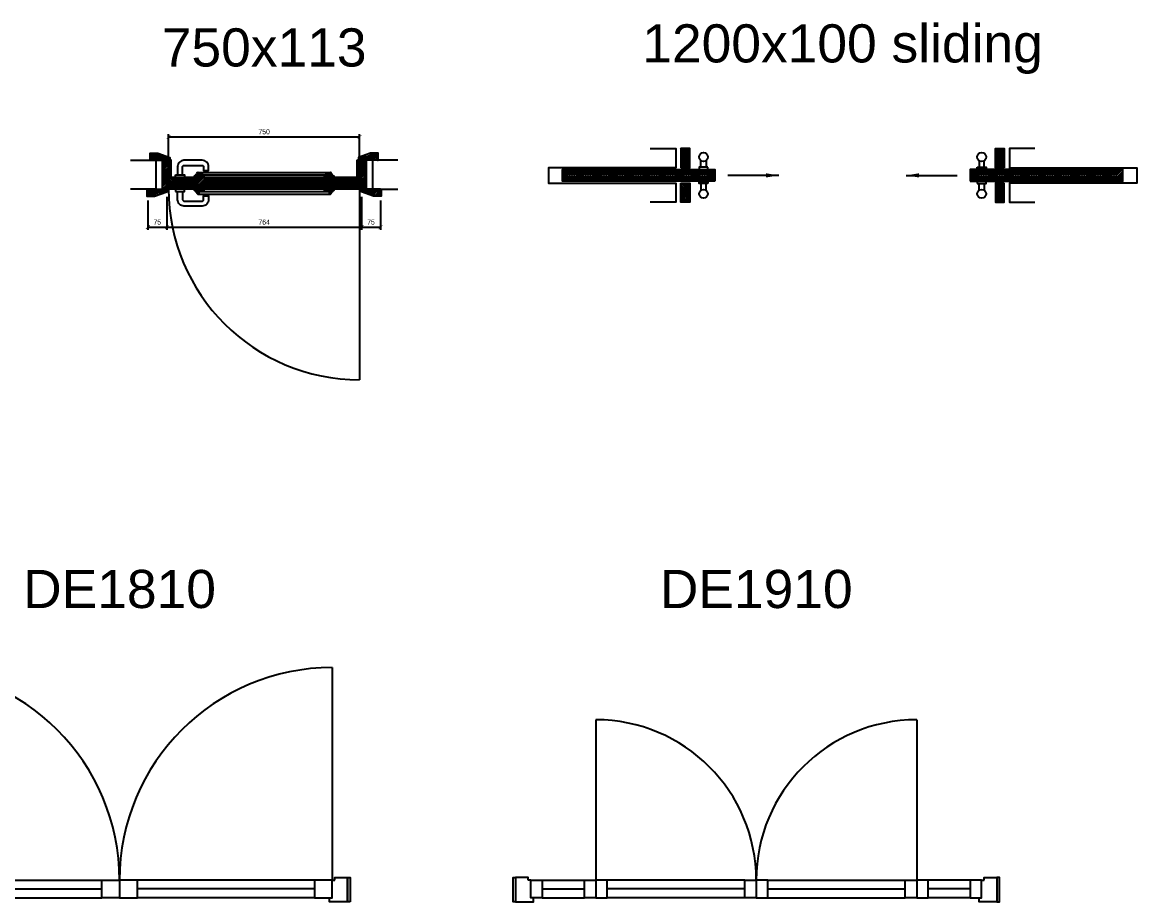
# Model space of a CAD drawing. Header units: millimetres. Extents: x 585 to 19233, y 2366 to 15159.
# Drawn here: x 7336 to 11712, y 2366 to 5821 of the extents above; entities that cross this region are included whole.
import ezdxf
from ezdxf.enums import TextEntityAlignment as Align

# ---------------------------------------------------------------- set-up
doc = ezdxf.new("R2010")
doc.units = ezdxf.units.MM
for name, color, linetype in [('AR doors', 4, 'Continuous'), ('AR doors dim', 4, 'Continuous'), ('AR wall', 5, 'Continuous'), ('AR windows', 4, 'Continuous')]:
    doc.layers.add(name, color=color, linetype=linetype)
doc.styles.add('Arial', font='arial.ttf')
doc.styles.add('Romrust', font='romrust.shx', dxfattribs={"width": 0.8})
doc.dimstyles.new('II 10', dxfattribs={"dimscale": 10, "dimtxt": 2, "dimasz": 1.5, "dimexe": 1, "dimexo": 2, "dimgap": 1, "dimtad": 1, "dimdec": 0, "dimzin": 9, "dimdsep": 46, "dimtxsty": 'Romrust', "dimblk": 'ARCHTICK', "dimcen": 0, "dimclrt": 3, "dimadec": 0, "dimazin": 0, "dimtfac": 0.666667, "dimtdec": 0, "dimtix": 1, "dimtmove": 0, "dimatfit": 0, "dimfxl": 1, "dimtvp": 1, "dimtolj": 1, "dimarcsym": 0})
doc.dimstyles.new('II 100', dxfattribs={"dimscale": 100, "dimtxt": 2, "dimasz": 1.5, "dimexe": 1, "dimexo": 2, "dimgap": 1, "dimtad": 1, "dimdec": 0, "dimzin": 9, "dimdsep": 46, "dimtxsty": 'Romrust', "dimblk": 'ARCHTICK', "dimcen": 0, "dimclrt": 3, "dimadec": 0, "dimazin": 0, "dimtfac": 0.666667, "dimtdec": 0, "dimtix": 1, "dimtmove": 2, "dimatfit": 0, "dimfxl": 1, "dimtvp": 1, "dimtolj": 1, "dimarcsym": 0})
pattern_1 = [(45, (-110000, 0), (-4.49012806, 4.49012806), [])]

# ---------------------------------------------------------------- blocks, each defined once
blk = doc.blocks.new('_ArchTick')
at = {"color": 0, "linetype": 'ByBlock', "lineweight": 0, "const_width": 0.15}
blk.add_lwpolyline([(-0.5, -0.5), (0.5, 0.5)], dxfattribs=at)
blk = doc.blocks.new('door bathroom 750x113 plan 75')
h = blk.add_hatch()
h.set_pattern_fill('LINE', color=8, scale=2, angle=45, style=0)
h.set_pattern_definition([(45, (-110000, 6.5), (-4.49012806, 4.49012806), [])])
edge = h.paths.add_edge_path()
edge.add_line((-445, 81.5), (-445, 56.5))
edge.add_line((-445, 56.5), (-370, 56.5))
edge.add_line((-370, 56.5), (-370, 61.5))
edge.add_line((-370, 61.5), (-372, 61.5))
edge.add_arc((-375, 61.5), 3, 0, 90)
edge.add_line((-375, 64.5), (-375, 66.5))
edge.add_line((-375, 66.5), (-385, 66.5))
edge.add_arc((-388, 66.5), 3, 0, 90)
edge.add_line((-388, 69.5), (-388, 71.5))
edge.add_line((-388, 71.5), (-408, 71.5))
edge.add_line((-408, 71.5), (-408, 74.5))
edge.add_line((-408, 74.5), (-412, 74.5))
edge.add_arc((-412, 78.5), 4, 180, 270, ccw=False)
edge.add_line((-416, 78.5), (-420, 78.5))
edge.add_line((-420, 78.5), (-420, 81.5))
edge.add_line((-420, 81.5), (-445, 81.5))
h = blk.add_hatch()
h.set_pattern_fill('LINE', color=8, scale=2, angle=45, style=0)
h.set_pattern_definition(pattern_1)
h.paths.add_polyline_path([(400, -56.5), (377, -56.5), (377, -10.5), (365, -10.5), (365, 56.5), (400, 56.5)])
h.paths.add_polyline_path([(-375, -56), (375, -56), (375, -11), (-375, -11)])
edge = h.paths.add_edge_path()
edge.add_line((270, -1), (265, -1))
edge.add_line((265, -1), (265, 4))
edge.add_arc((260, 4), 5, 0, 180)
edge.add_arc((250, 4), 5, -90, 0, ccw=False)
edge.add_line((250, -1), (240, -1))
edge.add_arc((240, -6), 5, 90, 180)
edge.add_line((235, -6), (235, -11))
edge.add_line((235, -11), (275, -11))
edge.add_line((275, -11), (275, -6))
edge.add_line((275, -6), (270, -6))
edge.add_line((270, -6), (270, -1))
edge = h.paths.add_edge_path()
edge.add_line((275, -56), (235, -56))
edge.add_line((235, -56), (235, -61))
edge.add_arc((240, -61), 5, 180, 270)
edge.add_line((240, -66), (250, -66))
edge.add_arc((250, -71), 5, 0, 90, ccw=False)
edge.add_arc((260, -71), 5, 180, 360)
edge.add_line((265, -71), (265, -66))
edge.add_line((265, -66), (270, -66))
edge.add_line((270, -66), (270, -61))
edge.add_line((270, -61), (275, -61))
edge.add_line((275, -61), (275, -56))
h.paths.add_polyline_path([(-377, -56.5), (-377, -10.5), (-365, -10.5), (-365, 56.5), (-400, 56.5), (-400, -56.5)])
edge = h.paths.add_edge_path()
edge.add_arc((-240, -6), 5, 0, 90)
edge.add_line((-240, -1), (-250, -1))
edge.add_arc((-250, 4), 5, 180, 270, ccw=False)
edge.add_arc((-260, 4), 5, 360, 540)
edge.add_line((-265, 4), (-265, -1))
edge.add_line((-265, -1), (-270, -1))
edge.add_line((-270, -1), (-270, -6))
edge.add_line((-270, -6), (-275, -6))
edge.add_line((-275, -6), (-275, -11))
edge.add_line((-275, -11), (-235, -11))
edge.add_line((-235, -11), (-235, -6))
edge = h.paths.add_edge_path()
edge.add_line((-235, -61), (-235, -56))
edge.add_line((-235, -56), (-275, -56))
edge.add_line((-275, -56), (-275, -61))
edge.add_line((-275, -61), (-270, -61))
edge.add_line((-270, -61), (-270, -66))
edge.add_line((-270, -66), (-265, -66))
edge.add_line((-265, -66), (-265, -71))
edge.add_arc((-260, -71), 5, 180, 360)
edge.add_arc((-250, -71), 5, 90, 180, ccw=False)
edge.add_line((-250, -66), (-240, -66))
edge.add_arc((-240, -61), 5, 270, 360)
h = blk.add_hatch()
h.set_pattern_fill('LINE', color=8, scale=2, angle=45, style=0)
h.set_pattern_definition(pattern_1)
edge = h.paths.add_edge_path()
edge.add_line((445, 81.5), (445, 56.5))
edge.add_line((445, 56.5), (370, 56.5))
edge.add_line((370, 56.5), (370, 61.5))
edge.add_line((370, 61.5), (372, 61.5))
edge.add_arc((375, 61.5), 3, 90, 180, ccw=False)
edge.add_line((375, 64.5), (375, 66.5))
edge.add_line((375, 66.5), (385, 66.5))
edge.add_arc((388, 66.5), 3, 90, 180, ccw=False)
edge.add_line((388, 69.5), (388, 71.5))
edge.add_line((388, 71.5), (408, 71.5))
edge.add_line((408, 71.5), (408, 74.5))
edge.add_line((408, 74.5), (412, 74.5))
edge.add_arc((412, 78.5), 4, 270, 360)
edge.add_line((416, 78.5), (420, 78.5))
edge.add_line((420, 78.5), (420, 81.5))
edge.add_line((420, 81.5), (445, 81.5))
h = blk.add_hatch()
h.set_pattern_fill('LINE', color=8, scale=2, angle=45, style=0)
h.set_pattern_definition([(45, (575, 15021), (-4.490128, 4.490128), [])])
edge = h.paths.add_edge_path()
edge.add_line((-457, -81.5), (-457, -56.5))
edge.add_line((-457, -56.5), (-382, -56.5))
edge.add_line((-382, -56.5), (-382, -61.5))
edge.add_line((-382, -61.5), (-384, -61.5))
edge.add_arc((-387, -61.5), 3, 270, 360, ccw=False)
edge.add_line((-387, -64.5), (-387, -66.5))
edge.add_line((-387, -66.5), (-397, -66.5))
edge.add_arc((-400, -66.5), 3, -90, 0, ccw=False)
edge.add_line((-400, -69.5), (-400, -71.5))
edge.add_line((-400, -71.5), (-420, -71.5))
edge.add_line((-420, -71.5), (-420, -74.5))
edge.add_line((-420, -74.5), (-424, -74.5))
edge.add_arc((-424, -78.5), 4, 90, 180)
edge.add_line((-428, -78.5), (-432, -78.5))
edge.add_line((-432, -78.5), (-432, -81.5))
edge.add_line((-432, -81.5), (-457, -81.5))
h = blk.add_hatch()
h.set_pattern_fill('LINE', color=8, scale=2, angle=45, style=0)
h.set_pattern_definition([(45, (-110000, -6.5), (-4.49012806, 4.49012806), [])])
edge = h.paths.add_edge_path()
edge.add_line((457, -81.5), (457, -56.5))
edge.add_line((457, -56.5), (382, -56.5))
edge.add_line((382, -56.5), (382, -61.5))
edge.add_line((382, -61.5), (384, -61.5))
edge.add_arc((387, -61.5), 3, 180, 270)
edge.add_line((387, -64.5), (387, -66.5))
edge.add_line((387, -66.5), (397, -66.5))
edge.add_arc((400, -66.5), 3, 180, 270)
edge.add_line((400, -69.5), (400, -71.5))
edge.add_line((400, -71.5), (420, -71.5))
edge.add_line((420, -71.5), (420, -74.5))
edge.add_line((420, -74.5), (424, -74.5))
edge.add_arc((424, -78.5), 4, 0, 90, ccw=False)
edge.add_line((428, -78.5), (432, -78.5))
edge.add_line((432, -78.5), (432, -81.5))
edge.add_line((432, -81.5), (457, -81.5))
at = {"color": 8}
for p, q in [((-260, 9), (260, 9)), ((-240, -1), (240, -1)), ((-260, -76), (260, -76)), ((-240, -66), (240, -66)), ((375, -56), (375, -806))]:
    blk.add_line(p, q, dxfattribs=at)
for points in [[(-445, 56.5), (-448, 56.5), (-448, 84.5), (-418, 84.5), (-370, 67.5), (-370, 61.5), (-370, 61.5)], [(445, 56.5), (448, 56.5), (448, 84.5), (418, 84.5), (370, 67.5), (370, 61.5), (370, 61.5)], [(-457, -56.5), (-460, -56.5), (-460, -84.5), (-430, -84.5), (-382, -67.5), (-382, -61.5), (-382, -61.5)], [(457, -56.5), (460, -56.5), (460, -84.5), (430, -84.5), (382, -67.5), (382, -61.5), (382, -61.5)]]:
    blk.add_lwpolyline(points, dxfattribs=at)
at = {"color": 0}
for points in [[(-445, 81.5), (-445, 56.5), (-370, 56.5), (-370, 61.5), (-372, 61.5, 0.414214), (-375, 64.5), (-375, 66.5), (-385, 66.5, 0.414214), (-388, 69.5), (-388, 71.5), (-408, 71.5), (-408, 74.5), (-412, 74.5, -0.414214), (-416, 78.5), (-420, 78.5), (-420, 81.5)], [(445, 81.5), (445, 56.5), (370, 56.5), (370, 61.5), (372, 61.5, -0.414214), (375, 64.5), (375, 66.5), (385, 66.5, -0.414214), (388, 69.5), (388, 71.5), (408, 71.5), (408, 74.5), (412, 74.5, 0.414214), (416, 78.5), (420, 78.5), (420, 81.5)], [(-235, -6, 0.414214), (-240, -1), (-250, -1, -0.414214), (-255, 4, 1), (-265, 4), (-265, -1), (-270, -1), (-270, -6), (-275, -6), (-275, -11), (-235, -11)], [(270, -1), (265, -1), (265, 4, 1), (255, 4, -0.414214), (250, -1), (240, -1, 0.414214), (235, -6), (235, -11), (275, -11), (275, -6), (270, -6)], [(-457, -81.5), (-457, -56.5), (-382, -56.5), (-382, -61.5), (-384, -61.5, -0.414214), (-387, -64.5), (-387, -66.5), (-397, -66.5, -0.414214), (-400, -69.5), (-400, -71.5), (-420, -71.5), (-420, -74.5), (-424, -74.5, 0.414214), (-428, -78.5), (-432, -78.5), (-432, -81.5)], [(-235, -61), (-235, -56), (-275, -56), (-275, -61), (-270, -61), (-270, -66), (-265, -66), (-265, -71, 1), (-255, -71, -0.414214), (-250, -66), (-240, -66, 0.414214)], [(275, -56), (235, -56), (235, -61, 0.414214), (240, -66), (250, -66, -0.414214), (255, -71, 1), (265, -71), (265, -66), (270, -66), (270, -61), (275, -61)], [(457, -81.5), (457, -56.5), (382, -56.5), (382, -61.5), (384, -61.5, 0.414214), (387, -64.5), (387, -66.5), (397, -66.5, 0.414214), (400, -69.5), (400, -71.5), (420, -71.5), (420, -74.5), (424, -74.5, -0.414214), (428, -78.5), (432, -78.5), (432, -81.5)]]:
    blk.add_lwpolyline(points, format="xyb", close=True, dxfattribs=at)
for points in [[(-377, -56.5), (-377, -10.5), (-365, -10.5), (-365, 56.5), (-400, 56.5), (-400, -56.5), (-377, -56.5)], [(400, -56.5), (377, -56.5), (377, -10.5), (365, -10.5), (365, 56.5), (400, 56.5), (400, -56.5)]]:
    blk.add_lwpolyline(points, dxfattribs=at)
at = {"color": 8}
for points in [[(-243, 56.5), (-315, 56.5, 0.414214), (-340, 31.5), (-340, -1), (-320, -1), (-320, 31.5, -0.414214), (-315, 36.5), (-243, 36.5, -0.414214), (-238, 31.5), (-238, 16.5), (-218, 16.5), (-218, 31.5, 0.414214)], [(-243, -123.5), (-315, -123.5, -0.414214), (-340, -98.5), (-340, -66), (-320, -66), (-320, -98.5, 0.414214), (-315, -103.5), (-243, -103.5, 0.414214), (-238, -98.5), (-238, -83.5), (-218, -83.5), (-218, -98.5, -0.414214)]]:
    blk.add_lwpolyline(points, format="xyb", close=True, dxfattribs=at)
at = {"color": 0}
blk.add_lwpolyline([(-375, -56), (375, -56), (375, -11), (-375, -11)], close=True, dxfattribs=at)
at = {"color": 8}
for points in [[(-347.5, -1), (-312.5, -1), (-312.5, -11), (-347.5, -11)], [(-347.5, -66), (-312.5, -66), (-312.5, -56), (-347.5, -56)]]:
    blk.add_lwpolyline(points, close=True, dxfattribs=at)
blk.add_arc((375, -56), 750, 180, 270, dxfattribs=at)
blk = doc.blocks.new('*D175')
at = {"layer": 'AR doors dim', "color": 0, "lineweight": -2, "transparency": 16777216}
for p, q in [((7910.6, 5231.7), (7910.6, 5381.2)), ((7910.6, 5371.2), (8660.6, 5371.2)), ((8660.6, 5231.7), (8660.6, 5381.2))]:
    blk.add_line(p, q, dxfattribs=at)
at = {"layer": 'Defpoints', "color": 0, "transparency": 16777216}
for p in [(8660.6, 5371.2), (7910.6, 5211.7), (8660.6, 5211.7)]:
    blk.add_point(p, dxfattribs=at)
at = {"layer": 'AR doors dim', "color": 0, "lineweight": -2, "transparency": 16777216, "xscale": 15, "yscale": 15, "zscale": 15, "rotation": 180}
blk.add_blockref('_ArchTick', (7910.6, 5371.2), dxfattribs=at)
at = {"layer": 'AR doors dim', "color": 0, "lineweight": -2, "transparency": 16777216, "xscale": 15, "yscale": 15, "zscale": 15}
blk.add_blockref('_ArchTick', (8660.6, 5371.2), dxfattribs=at)
at = {"layer": 'AR doors dim', "color": 3, "transparency": 16777216, "insert": (8285.6, 5391.2), "char_height": 20, "attachment_point": 5, "style": 'Romrust'}
blk.add_mtext('\\A1;750', dxfattribs=at)
blk = doc.blocks.new('*D176')
at = {"layer": 'AR doors dim', "color": 0, "lineweight": -2, "transparency": 16777216}
for p, q in [((7828.6, 5121.2), (7828.6, 5006.2)), ((7903.6, 5135.2), (7903.6, 5006.2)), ((7828.6, 5016.2), (7903.6, 5016.2))]:
    blk.add_line(p, q, dxfattribs=at)
at = {"layer": 'Defpoints', "color": 0, "transparency": 16777216}
for p in [(7828.6, 5141.2), (7903.6, 5155.2), (7903.6, 5016.2)]:
    blk.add_point(p, dxfattribs=at)
at = {"layer": 'AR doors dim', "color": 0, "lineweight": -2, "transparency": 16777216, "xscale": 15, "yscale": 15, "zscale": 15, "rotation": 180}
blk.add_blockref('_ArchTick', (7828.6, 5016.2), dxfattribs=at)
at = {"layer": 'AR doors dim', "color": 0, "lineweight": -2, "transparency": 16777216, "xscale": 15, "yscale": 15, "zscale": 15}
blk.add_blockref('_ArchTick', (7903.6, 5016.2), dxfattribs=at)
at = {"layer": 'AR doors dim', "color": 3, "transparency": 16777216, "insert": (7866.1, 5036.2), "char_height": 20, "attachment_point": 5, "style": 'Romrust'}
blk.add_mtext('\\A1;75', dxfattribs=at)
blk = doc.blocks.new('*D177')
at = {"layer": 'AR doors dim', "color": 0, "lineweight": -2, "transparency": 16777216}
for p, q in [((7903.6, 5135.2), (7903.6, 5006.2)), ((8667.6, 5135.2), (8667.6, 5006.2)), ((7903.6, 5016.2), (8667.6, 5016.2))]:
    blk.add_line(p, q, dxfattribs=at)
at = {"layer": 'Defpoints', "color": 0, "transparency": 16777216}
for p in [(7903.6, 5155.2), (8667.6, 5155.2), (8667.6, 5016.2)]:
    blk.add_point(p, dxfattribs=at)
at = {"layer": 'AR doors dim', "color": 0, "lineweight": -2, "transparency": 16777216, "xscale": 15, "yscale": 15, "zscale": 15, "rotation": 180}
blk.add_blockref('_ArchTick', (7903.6, 5016.2), dxfattribs=at)
at = {"layer": 'AR doors dim', "color": 0, "lineweight": -2, "transparency": 16777216, "xscale": 15, "yscale": 15, "zscale": 15}
blk.add_blockref('_ArchTick', (8667.6, 5016.2), dxfattribs=at)
at = {"layer": 'AR doors dim', "color": 3, "transparency": 16777216, "insert": (8285.6, 5036.2), "char_height": 20, "attachment_point": 5, "style": 'Romrust'}
blk.add_mtext('\\A1;764', dxfattribs=at)
blk = doc.blocks.new('*D178')
at = {"layer": 'AR doors dim', "color": 0, "lineweight": -2, "transparency": 16777216}
for p, q in [((8667.6, 5135.2), (8667.6, 5006.2)), ((8742.6, 5121.2), (8742.6, 5006.2)), ((8667.6, 5016.2), (8742.6, 5016.2))]:
    blk.add_line(p, q, dxfattribs=at)
at = {"layer": 'Defpoints', "color": 0, "transparency": 16777216}
for p in [(8667.6, 5155.2), (8742.6, 5141.2), (8742.6, 5016.2)]:
    blk.add_point(p, dxfattribs=at)
at = {"layer": 'AR doors dim', "color": 0, "lineweight": -2, "transparency": 16777216, "xscale": 15, "yscale": 15, "zscale": 15, "rotation": 180}
blk.add_blockref('_ArchTick', (8667.6, 5016.2), dxfattribs=at)
at = {"layer": 'AR doors dim', "color": 0, "lineweight": -2, "transparency": 16777216, "xscale": 15, "yscale": 15, "zscale": 15}
blk.add_blockref('_ArchTick', (8742.6, 5016.2), dxfattribs=at)
at = {"layer": 'AR doors dim', "color": 3, "transparency": 16777216, "insert": (8705.1, 5036.2), "char_height": 20, "attachment_point": 5, "style": 'Romrust'}
blk.add_mtext('\\A1;75', dxfattribs=at)
blk = doc.blocks.new('DE1810x95')
at = {"color": 8}
for points in [[(-835, 920), (-835, 85)], [(835, 920), (835, 85)]]:
    blk.add_lwpolyline(points, dxfattribs=at)
for points in [[(-905, 0), (-895, 0), (-895, 95), (-905, 95)], [(905, 0), (895, 0), (895, 95), (905, 95)]]:
    blk.add_lwpolyline(points, close=True, dxfattribs=at)
at = {"color": 3}
for points in [[(-845, 85), (-845, 95), (-895, 95), (-895, 0), (-825, 0), (-825, 15), (-835, 15), (-835, 85)], [(845, 85), (845, 95), (895, 95), (895, 0), (825, 0), (825, 15), (835, 15), (835, 85)], [(-835, 85), (-765, 85), (-765, 15), (-835, 15)], [(-70, 85), (0, 85), (0, 15), (-70, 15)], [(70, 85), (0, 85), (0, 15), (70, 15)], [(835, 85), (765, 85), (765, 15), (835, 15)]]:
    blk.add_lwpolyline(points, close=True, dxfattribs=at)
at = {"color": 0}
for points in [[(-765, 85), (-70, 85)], [(-765, 50), (-70, 50)], [(765, 85), (70, 85)], [(765, 50), (70, 50)], [(-765, 15), (-70, 15)], [(765, 15), (70, 15)]]:
    blk.add_lwpolyline(points, dxfattribs=at)
at = {"color": 8}
for centre, start, end in [((-835, 85), 0, 90), ((835, 85), 90, 180)]:
    blk.add_arc(centre, 835, start, end, dxfattribs=at)
blk = doc.blocks.new('DE1910x95')
at = {"color": 8}
for points in [[(-630, 715), (-630, 85)], [(630, 715), (630, 85)]]:
    blk.add_lwpolyline(points, dxfattribs=at)
for points in [[(-945, 0), (-955, 0), (-955, 95), (-945, 95)], [(945, 0), (955, 0), (955, 95), (945, 95)]]:
    blk.add_lwpolyline(points, close=True, dxfattribs=at)
at = {"color": 3}
for points in [[(-895, 85), (-895, 95), (-945, 95), (-945, 0), (-875, 0), (-875, 15), (-885, 15), (-885, 85)], [(895, 85), (895, 95), (945, 95), (945, 0), (875, 0), (875, 15), (885, 15), (885, 85)], [(-885, 85), (-840, 85), (-840, 15), (-885, 15)], [(-675, 85), (-630, 85), (-630, 15), (-675, 15)], [(-585, 85), (-630, 85), (-630, 15), (-585, 15)], [(-45, 85), (0, 85), (0, 15), (-45, 15)], [(45, 85), (0, 85), (0, 15), (45, 15)], [(585, 85), (630, 85), (630, 15), (585, 15)], [(675, 85), (630, 85), (630, 15), (675, 15)], [(885, 85), (840, 85), (840, 15), (885, 15)]]:
    blk.add_lwpolyline(points, close=True, dxfattribs=at)
at = {"color": 0}
for points in [[(-840, 85), (-675, 85)], [(-840, 50), (-675, 50)], [(-45, 85), (-585, 85)], [(-45, 50), (-585, 50)], [(45, 85), (585, 85)], [(45, 50), (585, 50)], [(840, 85), (675, 85)], [(840, 50), (675, 50)], [(-840, 15), (-675, 15)], [(-45, 15), (-585, 15)], [(45, 15), (585, 15)], [(840, 15), (675, 15)]]:
    blk.add_lwpolyline(points, dxfattribs=at)
at = {"color": 8}
for centre, start, end in [((-630, 85), 0, 90), ((630, 85), 90, 180)]:
    blk.add_arc(centre, 630, start, end, dxfattribs=at)
blk = doc.blocks.new('door bathroom sliding1200x210 plan')
h = blk.add_hatch()
h.set_pattern_fill('LINE', color=8, scale=2, angle=45, style=0)
h.set_pattern_definition([(45, (-5000, 7500), (-4.490128, 4.490128), [])])
h.paths.add_polyline_path([(501, -22.5), (1100, -22.5), (1100, 22.5), (501, 22.5)])
h.paths.add_polyline_path([(635, -30), (600, -30), (600, -105), (635, -105)])
h.paths.add_polyline_path([(635, 30), (600, 30), (600, 105), (635, 105)])
h.paths.add_polyline_path([(-635, 30), (-600, 30), (-600, 105), (-635, 105)])
h.paths.add_polyline_path([(-635, -30), (-600, -30), (-600, -105), (-635, -105)])
h.paths.add_polyline_path([(-501, -22.5), (-1100, -22.5), (-1100, 22.5), (-501, 22.5)])
at = {"color": 0}
for points in [[(-635, 30), (-600, 30), (-600, 105), (-635, 105)], [(635, 30), (600, 30), (600, 105), (635, 105)], [(-501, -22.5), (-1100, -22.5), (-1100, 22.5), (-501, 22.5)], [(501, -22.5), (1100, -22.5), (1100, 22.5), (501, 22.5)], [(-635, -30), (-600, -30), (-600, -105), (-635, -105)], [(635, -30), (600, -30), (600, -105), (635, -105)]]:
    blk.add_lwpolyline(points, close=True, dxfattribs=at)
at = {"color": 8}
for points in [[(-536, 58.1), (-536, 32.5), (-556, 32.5), (-556, 58.1)], [(536, 58.1), (536, 32.5), (556, 32.5), (556, 58.1)], [(-536, -58.1), (-536, -32.5), (-556, -32.5), (-556, -58.1)], [(536, -58.1), (536, -32.5), (556, -32.5), (556, -58.1)]]:
    blk.add_lwpolyline(points, dxfattribs=at)
for points in [[(-528.5, 32.5), (-563.5, 32.5), (-563.5, 22.5), (-528.5, 22.5)], [(528.5, 32.5), (563.5, 32.5), (563.5, 22.5), (528.5, 22.5)], [(-528.5, -32.5), (-563.5, -32.5), (-563.5, -22.5), (-528.5, -22.5)], [(528.5, -32.5), (563.5, -32.5), (563.5, -22.5), (528.5, -22.5)]]:
    blk.add_lwpolyline(points, close=True, dxfattribs=at)
for centre in [(-546, 72.5), (546, 72.5), (-546, -72.5), (546, -72.5)]:
    blk.add_circle(centre, 17.5, dxfattribs=at)
at = {"color": 8, "linetype": 'Continuous', "lineweight": 0}
for points in [[(-250, 0), (-450, 0)], [(250, 0), (450, 0)]]:
    blk.add_leader(points, dimstyle='II 100', override={"dimasz": 0.5}, dxfattribs=at)

msp = doc.modelspace()

# ---------------------------------------------------------------- linework, layer by layer
at = {"layer": 'AR wall'}
for points in [[(7760.6, 5279.2), (7860.6, 5279.2), (7860.6, 5166.2), (7760.6, 5166.2)], [(8810.6, 5279.2), (8710.6, 5279.2), (8710.6, 5166.2), (8810.6, 5166.2)]]:
    msp.add_lwpolyline(points, dxfattribs=at)
at = {"layer": 'Defpoints'}
for points in [[(9801.7, 5324.9), (9901.7, 5324.9), (9901.7, 5249.9), (9401.7, 5249.9), (9401.7, 5189.9), (9901.7, 5189.9), (9901.7, 5114.9), (9801.7, 5114.9)], [(11311.7, 5324.9), (11211.7, 5324.9), (11211.7, 5249.9), (11711.7, 5249.9), (11711.7, 5189.9), (11211.7, 5189.9), (11211.7, 5114.9), (11311.7, 5114.9)]]:
    msp.add_lwpolyline(points, dxfattribs=at)

# ---------------------------------------------------------------- block references
msp.add_blockref('door bathroom 750x113 plan 75', (8285.6, 5222.7))
at = {"layer": 'AR doors', "color": 3}
for name, p in [('door bathroom 750x113 plan 75', (8285.6, 5222.7)), ('door bathroom sliding1200x210 plan', (10556.7, 5219.9))]:
    msp.add_blockref(name, p, dxfattribs=at)
at = {"layer": 'AR windows'}
for name, p in [('DE1810x95', (7717.8, 2366.1)), ('DE1910x95', (10217.8, 2366.1))]:
    msp.add_blockref(name, p, dxfattribs=at)

# ---------------------------------------------------------------- texts
at = {"layer": 'Defpoints', "style": 'Arial'}
for s, p in [('1200x100 sliding', (10556.7, 5719.9)), ('750x113', (8285.6, 5722.7)), ('DE1810', (7717.8, 3595)), ('DE1910', (10217.8, 3595))]:
    msp.add_text(s, height=150, dxfattribs=at).set_placement(p, align=Align.MIDDLE)

# ---------------------------------------------------------------- dimensions: what is measured, and where the dimension line sits
at = {"layer": 'AR doors dim'}
for base, p1, p2, picture, middle in [((8660.6, 5371.2), (7910.6, 5211.7), (8660.6, 5211.7), '*D175', (8285.6, 5391.2)), ((7903.6, 5016.2), (7828.6, 5141.2), (7903.6, 5155.2), '*D176', (7866.1, 5036.2)), ((8667.6, 5016.2), (7903.6, 5155.2), (8667.6, 5155.2), '*D177', (8285.6, 5036.2)), ((8742.6, 5016.2), (8667.6, 5155.2), (8742.6, 5141.2), '*D178', (8705.1, 5036.2))]:
    dim = msp.add_linear_dim(base=base, p1=p1, p2=p2, dimstyle='II 10', dxfattribs=at)
    dim.commit()
    dim.dimension.update_dxf_attribs({"geometry": picture, "text_midpoint": middle})

doc.saveas('drawing.dxf')
